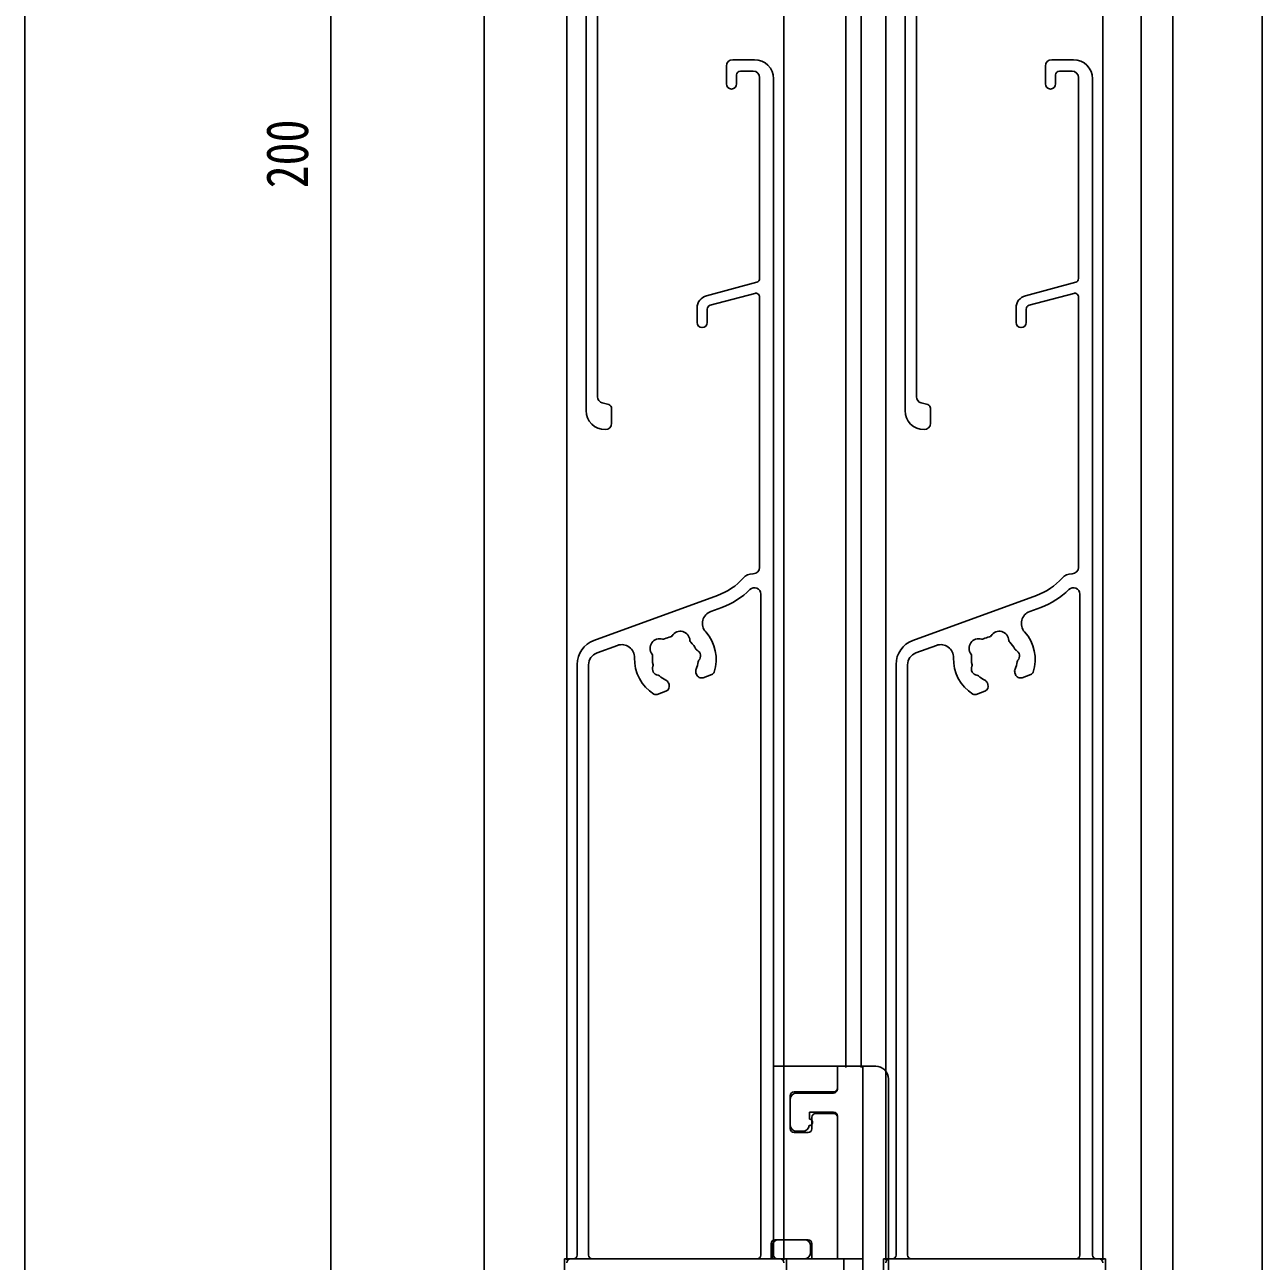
# Model space of a CAD drawing. Units: millimetres, scale not verified. Extents: x -495 to 495, y -800 to 801.
# Drawn here: x -406.5 to -309.5, y 194.7 to 291.6 of the extents above; entities that cross this region are included whole.
import ezdxf
from ezdxf.enums import TextEntityAlignment as Align

# ---------------------------------------------------------------- set-up
doc = ezdxf.new("R2010")
doc.units = ezdxf.units.MM
doc.header["$LTSCALE"] = 4
for name, color, linetype in [('0-2_YKK_11', 7, 'Continuous'), ('0-4_YKK_12', 2, 'Continuous'), ('0-5_YKK_13', 4, 'Continuous'), ('0-7_YKK_D', 6, 'Continuous')]:
    doc.layers.add(name, color=color, linetype=linetype)
doc.styles.add('ＭＳ ゴシック', font='')
doc.styles.get('ＭＳ ゴシック').set_extended_font_data('MS Gothic')

msp = doc.modelspace()

# ---------------------------------------------------------------- linework, layer by layer
at = {"layer": '0-2_YKK_11'}
for p, q in [((-362.505, 261.351), (-362.505, 304.951)), ((-361.605, 304.951), (-361.605, 262.43)), ((-337.505, 261.351), (-337.505, 304.951)), ((-336.605, 304.951), (-336.605, 262.43)), ((-351.505, 286.951), (-351.505, 288.351)), ((-351.005, 288.851), (-349.305, 288.851)), ((-326.505, 286.951), (-326.505, 288.351)), ((-326.005, 288.851), (-324.305, 288.851)), ((-350.705, 287.651), (-350.705, 286.951)), ((-349.405, 287.951), (-350.405, 287.951)), ((-348.905, 271.694), (-348.905, 287.451)), ((-347.805, 287.351), (-347.805, 195.151)), ((-325.705, 287.651), (-325.705, 286.951)), ((-324.405, 287.951), (-325.405, 287.951)), ((-323.905, 271.694), (-323.905, 287.451)), ((-322.805, 287.351), (-322.805, 195.151)), ((-353.064, 270.35), (-349.127, 271.405)), ((-328.064, 270.35), (-324.127, 271.405)), ((-349.283, 270.535), (-352.783, 269.597)), ((-348.905, 249.051), (-348.905, 270.245)), ((-324.282, 270.535), (-327.782, 269.597)), ((-323.905, 249.051), (-323.905, 270.245)), ((-353.805, 268.251), (-353.805, 269.384)), ((-353.005, 269.307), (-353.005, 268.251)), ((-328.805, 268.251), (-328.805, 269.384)), ((-328.005, 269.307), (-328.005, 268.251)), ((-361.234, 261.947), (-360.727, 261.811)), ((-336.234, 261.947), (-335.727, 261.811)), ((-360.505, 261.521), (-360.505, 260.351)), ((-335.505, 261.521), (-335.505, 260.351)), ((-349.438, 248.551), (-349.405, 248.551)), ((-324.438, 248.551), (-324.405, 248.551)), ((-361.889, 243.33), (-352.195, 246.859)), ((-348.805, 195.151), (-348.805, 246.965)), ((-336.889, 243.33), (-327.195, 246.859)), ((-323.805, 195.151), (-323.805, 246.965)), ((-351.853, 245.919), (-352.726, 245.601)), ((-326.853, 245.919), (-327.726, 245.601)), ((-360.044, 242.937), (-361.647, 242.354)), ((-335.044, 242.937), (-336.647, 242.354)), ((-363.205, 195.151), (-363.205, 241.451)), ((-362.305, 241.414), (-362.305, 195.151)), ((-353.843, 240.647), (-353.89, 240.777)), ((-352.65, 240.656), (-353.33, 240.408)), ((-338.205, 195.151), (-338.205, 241.451)), ((-337.305, 241.414), (-337.305, 195.151)), ((-328.843, 240.647), (-328.89, 240.777)), ((-327.65, 240.656), (-328.33, 240.408)), ((-356.052, 239.991), (-356.004, 239.86)), ((-331.051, 239.991), (-331.004, 239.86)), ((-356.243, 239.348), (-356.923, 239.1)), ((-331.243, 239.348), (-331.923, 239.1)), ((-363.705, 194.851), (-363.505, 194.851)), ((-362.005, 194.851), (-349.105, 194.851)), ((-347.505, 194.851), (-347.305, 194.851)), ((-338.705, 194.851), (-338.505, 194.851)), ((-337.005, 194.851), (-324.105, 194.851)), ((-322.505, 194.851), (-322.305, 194.851))]:
    msp.add_line(p, q, dxfattribs=at)
for centre, radius, start, end in [((-351.005, 288.351), 0.5, 90, 180), ((-349.305, 287.351), 1.5, 0, 90), ((-326.005, 288.351), 0.5, 90, 180), ((-324.305, 287.351), 1.5, 0, 90), ((-350.405, 287.651), 0.3, 90, 180), ((-349.405, 287.451), 0.5, 0, 90), ((-325.405, 287.651), 0.3, 90, 180), ((-324.405, 287.451), 0.5, 0, 90), ((-351.105, 286.951), 0.4, 180, 0), ((-326.105, 286.951), 0.4, 180, 0), ((-349.205, 271.694), 0.3, 285, 0), ((-324.205, 271.694), 0.3, 285, 0), ((-352.805, 269.384), 1, 105, 180), ((-349.205, 270.245), 0.3, 0, 105), ((-327.805, 269.384), 1, 105, 180), ((-324.205, 270.245), 0.3, 0, 105), ((-352.705, 269.307), 0.3, 105, 180), ((-327.705, 269.307), 0.3, 105, 180), ((-353.405, 268.251), 0.4, 180, 0), ((-328.405, 268.251), 0.4, 180, 0), ((-361.105, 262.43), 0.5, 180, 255), ((-336.105, 262.43), 0.5, 180, 255), ((-361.005, 261.351), 1.5, 180, 270), ((-360.805, 261.521), 0.3, 0, 75), ((-336.005, 261.351), 1.5, 180, 270), ((-335.805, 261.521), 0.3, 0, 75), ((-361.005, 260.351), 0.5, 270, 0), ((-336.005, 260.351), 0.5, 270, 0), ((-349.438, 247.551), 1, 90, 138.11518), ((-349.405, 249.051), 0.5, 270, 0), ((-324.438, 247.551), 1, 90, 138.11518), ((-324.405, 249.051), 0.5, 270, 0), ((-353.905, 251.557), 5, 290, 318.11518), ((-349.305, 246.965), 0.5, 0, 135.04746), ((-328.905, 251.557), 5, 290, 318.11518), ((-324.305, 246.965), 0.5, 0, 135.04746), ((-353.905, 251.557), 6, 290, 315.04746), ((-328.905, 251.557), 6, 290, 315.04746), ((-352.384, 244.661), 1, 110, 221.99853), ((-327.384, 244.661), 1, 110, 221.99853), ((-355.505, 241.851), 1.8, 101.96926, 118.03074), ((-355.92, 243.808), 0.2, 281.96926, 327.70039), ((-355.117, 243.3), 0.75, 2.29961, 147.70039), ((-355.505, 241.851), 3.2, 341.63349, 41.99853), ((-330.505, 241.851), 1.8, 101.96926, 118.03074), ((-330.92, 243.808), 0.2, 281.96926, 327.70039), ((-330.117, 243.3), 0.75, 2.29961, 147.70039), ((-330.505, 241.851), 3.2, 341.63349, 41.99853), ((-361.205, 241.451), 2, 110, 180), ((-359.702, 241.998), 1, 358.00147, 110), ((-356.734, 242.712), 0.75, 72.29961, 217.70039), ((-356.445, 243.617), 0.2, 252.29961, 298.03074), ((-354.167, 243.338), 0.2, 182.29961, 228.03074), ((-355.505, 241.851), 1.8, 26.2602, 48.03074), ((-353.711, 242.736), 0.2, 206.2602, 243.1301), ((-354.028, 242.112), 0.5, 316.8699, 63.1301), ((-336.205, 241.451), 2, 110, 180), ((-334.702, 241.998), 1, 358.00147, 110), ((-331.734, 242.712), 0.75, 72.29961, 217.70039), ((-331.445, 243.617), 0.2, 252.29961, 298.03074), ((-329.167, 243.338), 0.2, 182.29961, 228.03074), ((-330.505, 241.851), 1.8, 26.2602, 48.03074), ((-328.711, 242.736), 0.2, 206.2602, 243.1301), ((-329.028, 242.112), 0.5, 316.8699, 63.1301), ((-361.305, 241.414), 1, 110, 180), ((-355.505, 241.851), 3.2, 178.00147, 238.36651), ((-357.485, 242.131), 0.2, 351.96926, 37.70039), ((-355.505, 241.851), 1.8, 171.96926, 193.7398), ((-355.505, 241.851), 1.8, 334.79283, 353.7398), ((-353.517, 241.633), 0.2, 136.8699, 173.7398), ((-336.305, 241.414), 1, 110, 180), ((-330.505, 241.851), 3.2, 178.00147, 238.36651), ((-332.485, 242.131), 0.2, 351.96926, 37.70039), ((-330.505, 241.851), 1.8, 171.96926, 193.7398), ((-330.505, 241.851), 1.8, 334.79283, 353.7398), ((-328.517, 241.633), 0.2, 136.8699, 173.7398), ((-356.804, 241.101), 0.5, 156.8699, 263.1301), ((-357.448, 241.376), 0.2, 336.8699, 13.7398), ((-356.888, 240.406), 0.2, 46.2602, 83.1301), ((-353.514, 240.914), 0.4, 154.79283, 200), ((-353.467, 240.784), 0.4, 200, 290), ((-352.753, 240.937), 0.3, 290, 341.63349), ((-331.804, 241.101), 0.5, 156.8699, 263.1301), ((-332.448, 241.376), 0.2, 336.8699, 13.7398), ((-331.888, 240.406), 0.2, 46.2602, 83.1301), ((-328.514, 240.914), 0.4, 154.79283, 200), ((-328.467, 240.784), 0.4, 200, 290), ((-327.753, 240.937), 0.3, 290, 341.63349), ((-355.505, 241.851), 1.8, 226.2602, 245.20717), ((-356.427, 239.854), 0.4, 20, 65.20717), ((-356.38, 239.724), 0.4, 290, 20), ((-330.505, 241.851), 1.8, 226.2602, 245.20717), ((-331.427, 239.854), 0.4, 20, 65.20717), ((-331.38, 239.724), 0.4, 290, 20), ((-357.026, 239.382), 0.3, 238.36651, 290), ((-332.026, 239.382), 0.3, 238.36651, 290), ((-363.505, 195.151), 0.3, 270, 360), ((-362.005, 195.151), 0.3, 180, 270), ((-349.105, 195.151), 0.3, 270, 0), ((-347.505, 195.151), 0.3, 180, 270), ((-338.505, 195.151), 0.3, 270, 360), ((-337.005, 195.151), 0.3, 180, 270), ((-324.105, 195.151), 0.3, 270, 0), ((-322.505, 195.151), 0.3, 180, 270), ((-363.705, 194.551), 0.3, 90, 180), ((-347.305, 194.551), 0.3, 0, 90), ((-338.705, 194.551), 0.3, 90, 180), ((-322.305, 194.551), 0.3, 0, 90)]:
    msp.add_arc(centre, radius, start, end, dxfattribs=at)
at = {"layer": '0-4_YKK_12'}
for p, q in [((-370.503, 162.15), (-370.503, 410.549)), ((-364.001, 410.549), (-364.001, 194.775)), ((-347.001, 410.549), (-347.001, 194.775)), ((-342.151, 410.549), (-342.151, 209.852)), ((-340.951, 410.549), (-340.951, 209.852)), ((-339, 410.549), (-339, 194.775)), ((-322, 410.549), (-322, 194.775)), ((-319.003, 410.549), (-319.003, 176.747)), ((-316.503, 410.549), (-316.503, 176.747)), ((-309.503, 189.15), (-309.503, 410.549))]:
    msp.add_line(p, q, dxfattribs=at)
at = {"layer": '0-5_YKK_13'}
for p, q in [((-342.803, 209.951), (-343.803, 209.951)), ((-339.803, 209.951), (-343.803, 209.951)), ((-342.803, 209.951), (-342.803, 208.151)), ((-340.803, 194.851), (-340.803, 209.951)), ((-342.803, 209.451), (-342.803, 208.251)), ((-338.803, 208.951), (-338.803, 187.351)), ((-346.503, 207.651), (-346.503, 205.051)), ((-343.103, 207.951), (-346.203, 207.951)), ((-343.103, 207.851), (-346.003, 207.851)), ((-346.503, 207.351), (-346.503, 205.351)), ((-345.003, 206.351), (-343.103, 206.351)), ((-345.003, 205.801), (-345.003, 206.351)), ((-344.803, 205.051), (-344.803, 205.951)), ((-344.503, 206.251), (-343.103, 206.251)), ((-343.803, 206.251), (-343.803, 206.351)), ((-342.803, 206.051), (-342.803, 194.851)), ((-342.803, 205.951), (-342.803, 194.851)), ((-346.203, 204.751), (-345.103, 204.751)), ((-346.003, 204.851), (-345.503, 204.851)), ((-348.003, 196.051), (-348.003, 194.851)), ((-345.103, 196.351), (-347.703, 196.351)), ((-345.403, 196.351), (-347.403, 196.351)), ((-344.803, 194.951), (-344.803, 196.051)), ((-347.903, 195.851), (-347.903, 194.851)), ((-344.903, 195.351), (-344.903, 195.851)), ((-346.803, 194.851), (-364.203, 194.851)), ((-364.203, 194.851), (-364.203, 183.151)), ((-360.203, 194.851), (-362.803, 194.851)), ((-350.803, 194.851), (-360.203, 194.851)), ((-348.203, 194.851), (-350.803, 194.851)), ((-346.803, 194.851), (-340.803, 194.851)), ((-346.803, 194.851), (-346.803, 183.151)), ((-342.303, 194.851), (-342.303, 191.051)), ((-340.803, 191.051), (-340.803, 194.851)), ((-339.202, 194.851), (-339.202, 183.151)), ((-321.802, 194.851), (-339.202, 194.851)), ((-321.802, 194.851), (-321.802, 183.151))]:
    msp.add_line(p, q, dxfattribs=at)
msp.add_lwpolyline([(-342.803, 209.451), (-342.803, 209.951), (-347.783, 209.951)], dxfattribs=at)
for centre, radius, start, end in [((-339.803, 208.951), 1, 0, 90), ((-346.203, 207.651), 0.3, 90, 180), ((-346.003, 207.351), 0.5, 90, 180), ((-343.103, 208.251), 0.3, 270, 0), ((-343.103, 208.151), 0.3, 270, 0), ((-345.003, 205.551), 0.25, 269.42588, 90), ((-344.503, 205.951), 0.3, 90, 180), ((-343.103, 206.051), 0.3, 0, 90), ((-343.103, 205.951), 0.3, 0, 90), ((-346.003, 205.351), 0.5, 180, 270), ((-346.203, 205.051), 0.3, 180, 270), ((-345.503, 205.351), 0.5, 270, 354.26227), ((-345.103, 205.051), 0.3, 270, 0), ((-347.703, 196.051), 0.3, 90, 180), ((-347.403, 195.851), 0.5, 90, 180), ((-345.403, 195.851), 0.5, 0, 90), ((-345.103, 196.051), 0.3, 0, 90), ((-345.403, 195.351), 0.5, 275.73773, 0), ((-345.103, 194.951), 0.3, 340.52878, 0)]:
    msp.add_arc(centre, radius, start, end, dxfattribs=at)
at = {"layer": '0-7_YKK_D'}
for p, q in [((-406.503, 189.851), (-406.503, 492.852)), ((-382.503, 382.851), (-382.503, 182.851)), ((-406.503, 182.851), (-406.503, 194.976))]:
    msp.add_line(p, q, dxfattribs=at)

# ---------------------------------------------------------------- texts
at = {"layer": '0-7_YKK_D', "style": 'ＭＳ ゴシック', "width": 0.8}
msp.add_text('200', height=3.299, rotation=90, dxfattribs=at).set_placement((-383.303, 278.771), align=Align.BOTTOM_LEFT)

doc.saveas('drawing.dxf')
